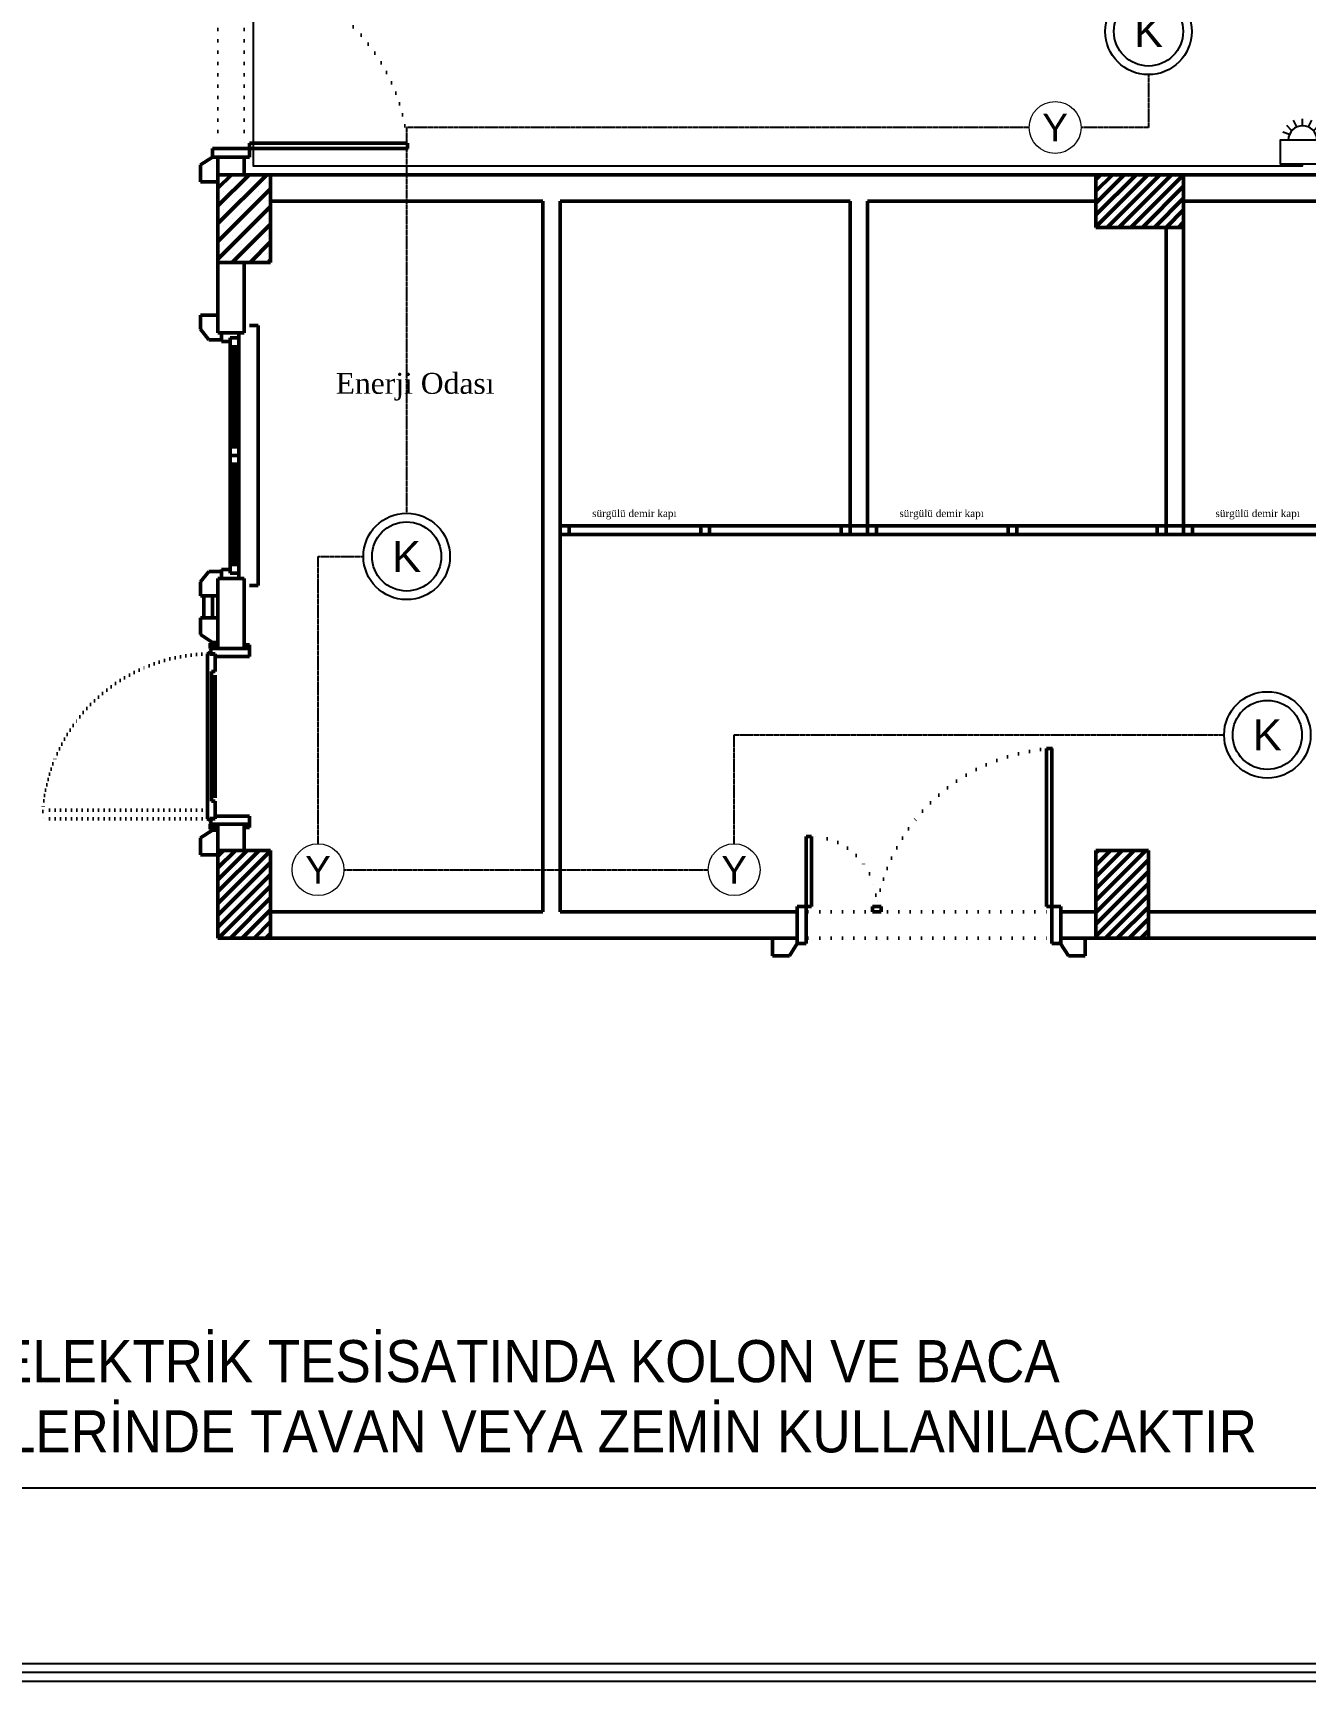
# Model space of a CAD drawing. Header units: millimetres. Extents: x 2046 to 14753, y 2361 to 29276.
# Drawn here: x 3135 to 3859, y 14153 to 15092 of the extents above; entities that cross this region are included whole.
import ezdxf
from ezdxf.enums import TextEntityAlignment as Align

# ---------------------------------------------------------------- set-up
doc = ezdxf.new("R2010")
doc.units = ezdxf.units.MM
for name, pattern in [('ACAD_ISO07W100', [3, 0, -3]), ('CENTER', [1.625, 1.25, -0.125, 0.125, -0.125]), ('DOT', [6.35, 0, -6.35])]:
    doc.linetypes.add(name, pattern=pattern)
for name, color, linetype in [('2A-YANGIN ALARM HATTI', 5, 'Continuous'), ('2A-YANGIN ALGILAMA HATTI', 1, 'CENTER'), ('BLK-YANGIN', 3, 'Continuous'), ('BLK-YANGIN YAZI', 9, 'Continuous'), ('Elektrik Yazı', 7, 'Continuous')]:
    doc.layers.add(name, color=color, linetype=linetype)
for name, color, linetype, lineweight in [('A.O. DUVAR', 7, 'Continuous', 50), ('TOPRAKLAMA', 44, 'Continuous', 18), ('yazi', 251, 'Continuous', 25)]:
    doc.layers.add(name, color=color, linetype=linetype, lineweight=lineweight)
doc.styles.add('2A ELEKTRİK', font='swissl.ttf', dxfattribs={"height": 10})
doc.styles.add('A.O. MALZEME', font='times.ttf', dxfattribs={"height": 10})
doc.styles.add('UNIVCH', font='arial.ttf', dxfattribs={"width": 0.7, "height": 70})

# ---------------------------------------------------------------- blocks, each defined once
blk = doc.blocks.new('KD')
at = {"layer": 'BLK-YANGIN'}
for radius in [25, 20]:
    blk.add_circle((0, 0), radius, dxfattribs=at)
at = {"layer": 'BLK-YANGIN YAZI', "style": '2A ELEKTRİK'}
blk.add_text('K', height=18, dxfattribs=at).set_placement((0, 0), align=Align.MIDDLE_CENTER)
blk = doc.blocks.new('YB')
at = {"layer": 'BLK-YANGIN', "lineweight": 0}
blk.add_circle((-0.09, 0.08), 15, dxfattribs=at)
at = {"layer": 'BLK-YANGIN YAZI', "lineweight": 0, "style": '2A ELEKTRİK'}
blk.add_text('Y', height=16, dxfattribs=at).set_placement((-0.09, 0.08), align=Align.MIDDLE_CENTER)
blk = doc.blocks.new('FLK')
at = {"layer": 'BLK-YANGIN'}
for p, q in [((12.49, 33.86), (31.82, 42.57)), ((20.87, 13.56), (31.82, 42.57)), ((15.71, 13.56), (12.49, 33.86)), ((-6.2, 18.89), (-8.98, 21.78)), ((-3.33, 21.02), (-5.29, 24.96)), ((0, 21.73), (0, 25.68)), ((3.33, 21.02), (5.29, 24.96)), ((6.2, 18.89), (8.98, 21.78)), ((-7.52, 16.77), (-11.28, 18.13)), ((7.52, 16.77), (11.28, 18.13))]:
    blk.add_line(p, q, dxfattribs=at)
for points in [[(12.85, 0), (12.85, 13.56), (-12.85, 13.56), (-12.85, 0)], [(23.15, 0), (12.85, 0), (12.85, 13.56), (23.15, 13.56)]]:
    blk.add_lwpolyline(points, close=True, dxfattribs=at)
blk.add_arc((0, 13.56), 8.17, 0, 180, dxfattribs=at)
blk = doc.blocks.new('ÖZEL NOT')
at = {"layer": 'Elektrik Yazı', "insert": (0, 81.17), "char_height": 24, "width": 884.0961, "attachment_point": 1, "style": 'UNIVCH'}
blk.add_mtext('{\\W0.9;NOT : ELEKTRİK TESİSATINDA KOLON VE BACA GEÇİŞLERİNDE TAVAN VEYA ZEMİN KULLANILACAKTIR}', dxfattribs=at)

msp = doc.modelspace()

# ---------------------------------------------------------------- linework, layer by layer
at = {"layer": '2A-YANGIN ALARM HATTI'}
msp.add_lwpolyline([(3695.342, 15812.701), (3695.342, 15785.858), (3695.342, 15780.858), (3259.96, 15780.858), (3259.96, 15015.858), (3857.745, 15015.858), (3857.745, 15017.033)], dxfattribs=at)
at = {"layer": '2A-YANGIN ALGILAMA HATTI'}
for points in [[(3769.96, 15067.865), (3769.96, 15037.773), (3731.555, 15037.773)], [(3702.005, 15037.773), (3347.46, 15037.773), (3347.46, 14817.983)], [(3296.986, 14629.65), (3296.986, 14793.358), (3322.835, 14793.358)], [(3533.986, 14629.65), (3533.986, 14691.662), (3813.031, 14691.662)], [(3311.761, 14614.875), (3519.211, 14614.875)]]:
    msp.add_lwpolyline(points, dxfattribs=at)
at = {"layer": 'A.O. DUVAR', "linetype": 'DOT'}
for p, q in [((3239.96, 15125.858), (3239.96, 15025.858)), ((3254.96, 15125.858), (3254.96, 15025.858)), ((3614.96, 14590.858), (3574.96, 14590.858)), ((3614.96, 14590.858), (3714.96, 14590.858)), ((3614.96, 14575.858), (3574.96, 14575.858)), ((3614.96, 14575.858), (3714.96, 14575.858))]:
    msp.add_line(p, q, dxfattribs=at)
at = {"layer": 'A.O. DUVAR'}
for p, q in [((3257.96, 15025.858), (3236.96, 15025.858)), ((3236.96, 15025.858), (3236.96, 15020.858)), ((3347.96, 15028.858), (3257.96, 15028.858)), ((3257.96, 15028.858), (3257.96, 15025.858)), ((3257.96, 15025.858), (3347.96, 15025.858)), ((3257.96, 15020.858), (3257.96, 15025.858)), ((3347.96, 15025.858), (3347.96, 15028.858)), ((3236.96, 15020.858), (3257.96, 15020.858)), ((3239.96, 15010.858), (3239.96, 15020.858)), ((3239.96, 15020.858), (3254.96, 15020.858)), ((3254.96, 15020.858), (3254.96, 15010.858)), ((3239.96, 15010.858), (3269.96, 15010.858)), ((3239.96, 14960.858), (3239.96, 15010.858)), ((3254.96, 15010.858), (3239.96, 15010.858)), ((3239.96, 15006.858), (3239.96, 14930.858)), ((3239.96, 15006.858), (3239.96, 14930.858)), ((3269.96, 15010.858), (3269.96, 14960.858)), ((3269.96, 14995.858), (3269.96, 15010.858)), ((3269.96, 15010.858), (3739.96, 15010.858)), ((3739.96, 14980.858), (3739.96, 15010.858)), ((3739.96, 15010.858), (3789.96, 15010.858)), ((3739.96, 15010.858), (3739.96, 14995.858)), ((3789.96, 15010.858), (3789.96, 14980.858)), ((3789.96, 14995.858), (3789.96, 15010.858)), ((3789.96, 15010.858), (4304.96, 15010.858)), ((3424.96, 14995.858), (3269.96, 14995.858)), ((3424.96, 14590.858), (3424.96, 14995.858)), ((3599.96, 14995.858), (3434.96, 14995.858)), ((3434.96, 14995.858), (3434.96, 14590.858)), ((3599.96, 14810.858), (3599.96, 14995.858)), ((3739.96, 14995.858), (3609.96, 14995.858)), ((3609.96, 14995.858), (3609.96, 14810.858)), ((3954.96, 14995.858), (3789.96, 14995.858)), ((3789.96, 14980.858), (3739.96, 14980.858)), ((3789.96, 14980.858), (3779.96, 14980.858)), ((3779.96, 14980.858), (3779.96, 14810.858)), ((3789.96, 14810.858), (3789.96, 14980.858)), ((3269.96, 14960.858), (3239.96, 14960.858)), ((3254.96, 14960.858), (3239.96, 14960.858)), ((3239.96, 14960.858), (3239.96, 14920.858)), ((3254.96, 14920.858), (3254.96, 14960.858)), ((3257.96, 14924.858), (3262.96, 14924.858)), ((3257.96, 14924.858), (3262.96, 14924.858)), ((3262.96, 14924.858), (3262.96, 14776.858)), ((3262.96, 14924.858), (3262.96, 14776.858)), ((3239.96, 14920.858), (3254.96, 14920.858)), ((3241.96, 14915.858), (3241.96, 14920.858)), ((3241.96, 14920.858), (3251.96, 14920.858)), ((3241.96, 14915.858), (3241.96, 14920.858)), ((3241.96, 14920.858), (3251.96, 14920.858)), ((3246.96, 14915.858), (3241.96, 14915.858)), ((3246.96, 14915.858), (3241.96, 14915.858)), ((3251.96, 14917.858), (3246.96, 14917.858)), ((3246.96, 14917.858), (3246.96, 14915.858)), ((3246.96, 14912.858), (3246.96, 14917.858)), ((3246.96, 14917.858), (3251.96, 14917.858)), ((3251.96, 14917.858), (3246.96, 14917.858)), ((3246.96, 14917.858), (3246.96, 14915.858)), ((3246.96, 14912.858), (3246.96, 14917.858)), ((3246.96, 14917.858), (3251.96, 14917.858)), ((3246.96, 14855.858), (3246.96, 14912.858)), ((3251.96, 14912.858), (3246.96, 14912.858)), ((3246.96, 14855.858), (3246.96, 14912.858)), ((3251.96, 14912.858), (3246.96, 14912.858)), ((3248.46, 14912.858), (3248.46, 14855.858)), ((3248.46, 14912.858), (3248.46, 14855.858)), ((3249.46, 14912.858), (3249.46, 14855.858)), ((3249.46, 14912.858), (3249.46, 14855.858)), ((3250.46, 14912.858), (3250.46, 14855.858)), ((3250.46, 14912.858), (3250.46, 14855.858)), ((3251.96, 14920.858), (3251.96, 14917.858)), ((3251.96, 14920.858), (3251.96, 14917.858)), ((3251.96, 14917.858), (3251.96, 14912.858)), ((3251.96, 14917.858), (3251.96, 14912.858)), ((3251.96, 14912.858), (3251.96, 14855.858)), ((3251.96, 14912.858), (3251.96, 14855.858)), ((3246.96, 14850.858), (3246.96, 14855.858)), ((3246.96, 14855.858), (3251.96, 14855.858)), ((3246.96, 14850.858), (3246.96, 14855.858)), ((3246.96, 14855.858), (3251.96, 14855.858)), ((3251.96, 14855.858), (3251.96, 14850.858)), ((3251.96, 14855.858), (3251.96, 14850.858)), ((3251.96, 14850.858), (3246.96, 14850.858)), ((3251.96, 14850.858), (3246.96, 14850.858)), ((3246.96, 14850.858), (3246.96, 14845.858)), ((3251.96, 14850.858), (3246.96, 14850.858)), ((3251.96, 14850.858), (3246.96, 14850.858)), ((3246.96, 14850.858), (3246.96, 14845.858)), ((3251.96, 14845.858), (3251.96, 14850.858)), ((3251.96, 14845.858), (3251.96, 14850.858)), ((3246.96, 14845.858), (3251.96, 14845.858)), ((3246.96, 14845.858), (3246.96, 14788.858)), ((3246.96, 14845.858), (3251.96, 14845.858)), ((3246.96, 14845.858), (3246.96, 14788.858)), ((3248.46, 14788.858), (3248.46, 14845.858)), ((3248.46, 14788.858), (3248.46, 14845.858)), ((3249.46, 14788.858), (3249.46, 14845.858)), ((3249.46, 14788.858), (3249.46, 14845.858)), ((3250.46, 14788.858), (3250.46, 14845.858)), ((3250.46, 14788.858), (3250.46, 14845.858)), ((3251.96, 14788.858), (3251.96, 14845.858)), ((3251.96, 14788.858), (3251.96, 14845.858)), ((4304.96, 14810.858), (3434.96, 14810.858)), ((3434.96, 14810.858), (3439.96, 14810.858)), ((3434.96, 14805.858), (3434.96, 14810.858)), ((3439.96, 14810.858), (3439.96, 14805.858)), ((3514.96, 14810.858), (3519.96, 14810.858)), ((3514.96, 14805.858), (3514.96, 14810.858)), ((3519.96, 14810.858), (3519.96, 14805.858)), ((3594.96, 14810.858), (3599.96, 14810.858)), ((3594.96, 14805.858), (3594.96, 14810.858)), ((3599.96, 14810.858), (3599.96, 14805.858)), ((3609.96, 14810.858), (3599.96, 14810.858)), ((3609.96, 14810.858), (3614.96, 14810.858)), ((3609.96, 14805.858), (3609.96, 14810.858)), ((3614.96, 14810.858), (3614.96, 14805.858)), ((3689.96, 14810.858), (3694.96, 14810.858)), ((3689.96, 14805.858), (3689.96, 14810.858)), ((3694.96, 14810.858), (3694.96, 14805.858)), ((3774.96, 14810.858), (3779.96, 14810.858)), ((3774.96, 14805.858), (3774.96, 14810.858)), ((3779.96, 14810.858), (3779.96, 14805.858)), ((3779.96, 14810.858), (3789.96, 14810.858)), ((3789.96, 14810.858), (3794.96, 14810.858)), ((3789.96, 14805.858), (3789.96, 14810.858)), ((3794.96, 14810.858), (3794.96, 14805.858)), ((4304.96, 14805.858), (3434.96, 14805.858)), ((3439.96, 14805.858), (3434.96, 14805.858)), ((3519.96, 14805.858), (3514.96, 14805.858)), ((3599.96, 14805.858), (3594.96, 14805.858)), ((3614.96, 14805.858), (3609.96, 14805.858)), ((3694.96, 14805.858), (3689.96, 14805.858)), ((3779.96, 14805.858), (3774.96, 14805.858)), ((3794.96, 14805.858), (3789.96, 14805.858)), ((3239.96, 14780.858), (3239.96, 14740.858)), ((3254.96, 14780.858), (3239.96, 14780.858)), ((3241.96, 14785.858), (3241.96, 14780.858)), ((3246.96, 14785.858), (3241.96, 14785.858)), ((3241.96, 14785.858), (3241.96, 14780.858)), ((3246.96, 14785.858), (3241.96, 14785.858)), ((3241.96, 14780.858), (3251.96, 14780.858)), ((3241.96, 14780.858), (3251.96, 14780.858)), ((3251.96, 14788.858), (3246.96, 14788.858)), ((3246.96, 14788.858), (3246.96, 14783.858)), ((3251.96, 14788.858), (3246.96, 14788.858)), ((3246.96, 14788.858), (3246.96, 14783.858)), ((3246.96, 14783.858), (3246.96, 14785.858)), ((3246.96, 14783.858), (3246.96, 14785.858)), ((3251.96, 14783.858), (3246.96, 14783.858)), ((3246.96, 14783.858), (3251.96, 14783.858)), ((3251.96, 14783.858), (3246.96, 14783.858)), ((3246.96, 14783.858), (3251.96, 14783.858)), ((3251.96, 14783.858), (3251.96, 14788.858)), ((3251.96, 14783.858), (3251.96, 14788.858)), ((3251.96, 14780.858), (3251.96, 14783.858)), ((3251.96, 14780.858), (3251.96, 14783.858)), ((3254.96, 14740.858), (3254.96, 14780.858)), ((3231.96, 14770.858), (3231.96, 14758.386)), ((3236.96, 14770.858), (3236.96, 14758.386)), ((3239.96, 14770.858), (3239.96, 14758.386)), ((3239.96, 14770.858), (3239.96, 14758.386)), ((3262.96, 14776.858), (3257.96, 14776.858)), ((3262.96, 14776.858), (3257.96, 14776.858)), ((3235.96, 14744.388), (3235.46, 14743.888)), ((3235.46, 14743.888), (3235.46, 14740.888)), ((3236.91, 14744.388), (3235.96, 14744.388)), ((3236.91, 14740.388), (3236.91, 14744.388)), ((3236.96, 14740.91), (3236.96, 14742.91)), ((3236.96, 14742.91), (3239.96, 14742.91)), ((3239.96, 14742.91), (3239.96, 14740.91)), ((3257.96, 14742.91), (3254.96, 14742.91)), ((3254.96, 14742.91), (3254.96, 14740.91)), ((3257.96, 14740.91), (3257.96, 14742.91)), ((3234.899, 14738.411), (3234.033, 14737.911)), ((3234.033, 14737.911), (3234.033, 14643.858)), ((3235.399, 14738.411), (3234.899, 14738.411)), ((3235.399, 14738.411), (3235.4, 14737.726)), ((3235.4, 14737.726), (3238.399, 14737.726)), ((3235.46, 14740.888), (3235.96, 14740.388)), ((3235.46, 14739.388), (3235.96, 14739.888)), ((3235.46, 14737.91), (3235.46, 14739.388)), ((3238.46, 14737.91), (3235.46, 14737.91)), ((3235.96, 14740.388), (3236.91, 14740.388)), ((3235.96, 14739.888), (3236.96, 14739.888)), ((3236.96, 14740.91), (3239.96, 14740.91)), ((3236.96, 14739.888), (3236.96, 14740.91)), ((3238.399, 14727.726), (3238.399, 14737.726)), ((3238.46, 14736.41), (3238.46, 14737.91)), ((3257.96, 14736.41), (3238.46, 14736.41)), ((3239.96, 14740.91), (3254.96, 14740.91)), ((3239.96, 14740.858), (3254.96, 14740.858)), ((3254.96, 14740.91), (3257.96, 14740.91)), ((3257.96, 14740.91), (3257.96, 14736.41)), ((3236.399, 14653.91), (3236.399, 14727.726)), ((3238.399, 14727.726), (3236.399, 14727.726)), ((3238.399, 14655.91), (3238.399, 14725.726)), ((3714.96, 14683.858), (3711.96, 14683.858)), ((3711.96, 14683.858), (3711.96, 14593.858)), ((3714.96, 14593.858), (3714.96, 14683.858)), ((3238.395, 14653.91), (3236.399, 14653.91)), ((3238.399, 14646.911), (3238.399, 14653.91)), ((3234.033, 14643.858), (3234.899, 14643.358)), ((3234.899, 14643.358), (3235.399, 14643.358)), ((3235.399, 14643.358), (3235.399, 14643.983)), ((3238.399, 14643.983), (3235.399, 14643.983)), ((3235.46, 14643.91), (3235.46, 14642.358)), ((3238.46, 14643.91), (3235.46, 14643.91)), ((3235.46, 14642.358), (3235.96, 14641.858)), ((3235.46, 14640.933), (3235.96, 14641.433)), ((3235.46, 14637.933), (3235.46, 14640.933)), ((3235.96, 14641.858), (3236.96, 14641.858)), ((3235.96, 14641.433), (3236.91, 14641.433)), ((3236.91, 14641.433), (3236.91, 14637.433)), ((3236.96, 14641.858), (3236.96, 14640.91)), ((3236.96, 14640.91), (3236.96, 14638.91)), ((3236.96, 14640.91), (3239.96, 14640.91)), ((3238.399, 14643.983), (3238.399, 14646.911)), ((3257.96, 14645.41), (3238.46, 14645.41)), ((3238.46, 14645.41), (3238.46, 14643.91)), ((3239.96, 14640.91), (3254.96, 14640.91)), ((3239.96, 14638.91), (3239.96, 14640.91)), ((3254.96, 14640.858), (3239.96, 14640.858)), ((3239.96, 14640.858), (3239.96, 14625.858)), ((3254.96, 14638.91), (3254.96, 14640.91)), ((3254.96, 14640.91), (3257.96, 14640.91)), ((3254.96, 14625.858), (3254.96, 14640.858)), ((3257.96, 14640.91), (3257.96, 14645.41)), ((3257.96, 14640.91), (3257.96, 14638.91)), ((3235.96, 14637.433), (3235.46, 14637.933)), ((3236.91, 14637.433), (3235.96, 14637.433)), ((3236.96, 14638.91), (3239.96, 14638.91)), ((3257.96, 14638.91), (3254.96, 14638.91)), ((3574.96, 14633.858), (3577.96, 14633.858)), ((3574.96, 14593.858), (3574.96, 14633.858)), ((3577.96, 14633.858), (3577.96, 14593.858)), ((3239.96, 14625.858), (3269.96, 14625.858)), ((3239.96, 14575.858), (3239.96, 14625.858)), ((3239.96, 14625.858), (3254.96, 14625.858)), ((3269.96, 14625.858), (3269.96, 14575.858)), ((3739.96, 14625.858), (3769.96, 14625.858)), ((3739.96, 14575.858), (3739.96, 14625.858)), ((3769.96, 14625.858), (3769.96, 14575.858)), ((3569.96, 14572.858), (3569.96, 14593.858)), ((3569.96, 14593.858), (3574.96, 14593.858)), ((3577.96, 14593.858), (3574.96, 14593.858)), ((3574.96, 14593.858), (3574.96, 14572.858)), ((3617.698, 14593.858), (3612.698, 14593.858)), ((3612.698, 14593.858), (3612.698, 14590.858)), ((3617.698, 14590.858), (3617.698, 14593.858)), ((3711.96, 14593.858), (3714.96, 14593.858)), ((3719.96, 14593.858), (3714.96, 14593.858)), ((3714.96, 14593.858), (3714.96, 14572.858)), ((3719.96, 14572.858), (3719.96, 14593.858)), ((3269.96, 14575.858), (3269.96, 14590.858)), ((3269.96, 14590.858), (3424.96, 14590.858)), ((3434.96, 14590.858), (3569.96, 14590.858)), ((3569.96, 14590.858), (3569.96, 14575.858)), ((3612.698, 14590.858), (3617.698, 14590.858)), ((3719.96, 14590.858), (3739.96, 14590.858)), ((3719.96, 14575.858), (3719.96, 14590.858)), ((3739.96, 14590.858), (3739.96, 14575.858)), ((3769.96, 14575.858), (3769.96, 14590.858)), ((3769.96, 14590.858), (3969.96, 14590.858)), ((3269.96, 14575.858), (3239.96, 14575.858)), ((3569.96, 14575.858), (3269.96, 14575.858)), ((3739.96, 14575.858), (3719.96, 14575.858)), ((3769.96, 14575.858), (3739.96, 14575.858)), ((3969.96, 14575.858), (3769.96, 14575.858)), ((3574.96, 14572.858), (3569.96, 14572.858)), ((3714.96, 14572.858), (3719.96, 14572.858))]:
    msp.add_line(p, q, dxfattribs=at)
at = {"layer": 'A.O. DUVAR', "ltscale": 100}
for p, q in [((3236.96, 15020.941), (3229.96, 15016.419)), ((3236.96, 15020.941), (3229.96, 15016.419)), ((3229.96, 15016.419), (3229.96, 15006.858)), ((3229.96, 15016.419), (3229.96, 15006.858)), ((3239.96, 15020.858), (3236.96, 15020.941)), ((3239.96, 15020.858), (3236.96, 15020.941)), ((3239.96, 15016.858), (3239.96, 15020.858)), ((3239.96, 15016.858), (3239.96, 15020.858)), ((3239.96, 15006.858), (3239.96, 15016.858)), ((3239.96, 15016.858), (3239.96, 15016.858)), ((3239.96, 15006.858), (3239.96, 15016.858)), ((3239.96, 15016.858), (3239.96, 15016.858)), ((3229.96, 15006.858), (3239.96, 15006.858)), ((3229.96, 15006.858), (3239.96, 15006.858)), ((3229.96, 14922.873), (3229.96, 14930.858)), ((3229.96, 14930.858), (3239.96, 14930.858)), ((3229.96, 14922.873), (3229.96, 14930.858)), ((3229.96, 14930.858), (3239.96, 14930.858)), ((3239.96, 14930.858), (3239.96, 14920.858)), ((3239.96, 14930.858), (3239.96, 14920.858)), ((3234.759, 14916.858), (3229.96, 14922.873)), ((3234.759, 14916.858), (3229.96, 14922.873)), ((3241.96, 14916.858), (3234.759, 14916.858)), ((3241.96, 14916.858), (3234.759, 14916.858)), ((3239.96, 14920.858), (3241.96, 14920.858)), ((3239.96, 14920.858), (3241.96, 14920.858)), ((3241.96, 14920.858), (3241.96, 14916.858)), ((3241.96, 14920.858), (3241.96, 14916.858)), ((3234.759, 14784.858), (3229.96, 14778.843)), ((3234.759, 14784.858), (3229.96, 14778.843)), ((3241.96, 14784.858), (3234.759, 14784.858)), ((3241.96, 14784.858), (3234.759, 14784.858)), ((3239.96, 14770.858), (3239.96, 14780.858)), ((3239.96, 14780.858), (3241.96, 14780.858)), ((3239.96, 14770.858), (3239.96, 14780.858)), ((3239.96, 14780.858), (3241.96, 14780.858)), ((3241.96, 14780.858), (3241.96, 14784.858)), ((3241.96, 14780.858), (3241.96, 14784.858)), ((3229.96, 14778.843), (3229.96, 14770.858)), ((3229.96, 14778.843), (3229.96, 14770.858)), ((3229.96, 14770.858), (3239.96, 14770.858)), ((3229.96, 14770.858), (3239.96, 14770.858)), ((3229.96, 14748.825), (3229.96, 14758.386)), ((3229.96, 14758.386), (3239.96, 14758.386)), ((3229.96, 14748.825), (3229.96, 14758.386)), ((3229.96, 14758.386), (3239.96, 14758.386)), ((3239.96, 14758.386), (3239.96, 14748.386)), ((3239.96, 14758.386), (3239.96, 14748.386)), ((3236.96, 14744.303), (3229.96, 14748.825)), ((3236.96, 14744.303), (3229.96, 14748.825)), ((3239.96, 14744.386), (3236.96, 14744.303)), ((3239.96, 14744.386), (3236.96, 14744.303)), ((3239.96, 14748.386), (3239.96, 14748.386)), ((3239.96, 14748.386), (3239.96, 14744.386)), ((3239.96, 14748.386), (3239.96, 14748.386)), ((3239.96, 14748.386), (3239.96, 14744.386)), ((3236.96, 14637.465), (3229.96, 14632.943)), ((3236.96, 14637.465), (3229.96, 14632.943)), ((3229.96, 14632.943), (3229.96, 14623.383)), ((3229.96, 14632.943), (3229.96, 14623.383)), ((3239.96, 14637.383), (3236.96, 14637.465)), ((3239.96, 14637.383), (3236.96, 14637.465)), ((3239.96, 14633.383), (3239.96, 14637.383)), ((3239.96, 14633.383), (3239.96, 14637.383)), ((3239.96, 14623.383), (3239.96, 14633.383)), ((3239.96, 14633.383), (3239.96, 14633.383)), ((3239.96, 14623.383), (3239.96, 14633.383)), ((3239.96, 14633.383), (3239.96, 14633.383)), ((3229.96, 14623.383), (3239.96, 14623.383)), ((3229.96, 14623.383), (3239.96, 14623.383)), ((3555.878, 14565.858), (3555.878, 14575.858)), ((3555.878, 14575.858), (3565.878, 14575.858)), ((3555.878, 14565.858), (3555.878, 14575.858)), ((3555.878, 14575.858), (3565.878, 14575.858)), ((3565.878, 14575.858), (3565.878, 14575.858)), ((3565.878, 14575.858), (3569.878, 14575.858)), ((3565.878, 14575.858), (3565.878, 14575.858)), ((3565.878, 14575.858), (3569.878, 14575.858)), ((3569.878, 14575.858), (3569.96, 14572.858)), ((3569.878, 14575.858), (3569.96, 14572.858)), ((3719.96, 14575.858), (3719.878, 14572.858)), ((3719.96, 14575.858), (3719.878, 14572.858)), ((3723.96, 14575.858), (3719.96, 14575.858)), ((3723.96, 14575.858), (3719.96, 14575.858)), ((3733.96, 14575.858), (3723.96, 14575.858)), ((3723.96, 14575.858), (3723.96, 14575.858)), ((3733.96, 14575.858), (3723.96, 14575.858)), ((3723.96, 14575.858), (3723.96, 14575.858)), ((3733.96, 14565.858), (3733.96, 14575.858)), ((3733.96, 14565.858), (3733.96, 14575.858)), ((3565.439, 14565.858), (3555.878, 14565.858)), ((3565.439, 14565.858), (3555.878, 14565.858)), ((3569.96, 14572.858), (3565.439, 14565.858)), ((3569.96, 14572.858), (3565.439, 14565.858)), ((3719.878, 14572.858), (3724.4, 14565.858)), ((3719.878, 14572.858), (3724.4, 14565.858)), ((3724.4, 14565.858), (3733.96, 14565.858)), ((3724.4, 14565.858), (3733.96, 14565.858))]:
    msp.add_line(p, q, dxfattribs=at)
at = {"layer": 'A.O. DUVAR', "linetype": 'Continuous', "ltscale": 10}
for p, q in [((3239.96, 15003.172), (3247.646, 15010.858)), ((3239.96, 14993.07), (3257.749, 15010.858)), ((3239.96, 14982.967), (3267.852, 15010.858)), ((3248.176, 15006.336), (3248.176, 15006.336)), ((3258.278, 15006.336), (3258.278, 15006.336)), ((3268.381, 15006.336), (3268.381, 15006.336)), ((3739.96, 15008.136), (3742.683, 15010.858)), ((3739.96, 15001.4), (3749.418, 15010.858)), ((3739.96, 14994.665), (3756.153, 15010.858)), ((3739.96, 14987.93), (3762.889, 15010.858)), ((3739.96, 14981.195), (3769.624, 15010.858)), ((3741.528, 15006.336), (3741.528, 15006.336)), ((3744.896, 15009.704), (3744.896, 15009.704)), ((3746.359, 14980.858), (3776.359, 15010.858)), ((3748.264, 15006.336), (3748.264, 15006.336)), ((3751.631, 15009.704), (3751.631, 15009.704)), ((3753.094, 14980.858), (3783.094, 15010.858)), ((3754.999, 15006.336), (3754.999, 15006.336)), ((3758.366, 15009.704), (3758.366, 15009.704)), ((3759.829, 14980.858), (3789.829, 15010.858)), ((3761.734, 15006.336), (3761.734, 15006.336)), ((3765.102, 15009.704), (3765.102, 15009.704)), ((3768.469, 15006.336), (3768.469, 15006.336)), ((3771.837, 15009.704), (3771.837, 15009.704)), ((3775.204, 15006.336), (3775.204, 15006.336)), ((3778.572, 15009.704), (3778.572, 15009.704)), ((3781.94, 15006.336), (3781.94, 15006.336)), ((3785.307, 15009.704), (3785.307, 15009.704)), ((3788.675, 15006.336), (3788.675, 15006.336)), ((3239.96, 14972.864), (3269.96, 15002.864)), ((3243.124, 15001.285), (3243.124, 15001.285)), ((3248.176, 14996.233), (3248.176, 14996.233)), ((3253.227, 15001.285), (3253.227, 15001.285)), ((3258.278, 14996.233), (3258.278, 14996.233)), ((3263.33, 15001.285), (3263.33, 15001.285)), ((3268.381, 14996.233), (3268.381, 14996.233)), ((3741.528, 14999.601), (3741.528, 14999.601)), ((3744.896, 15002.968), (3744.896, 15002.968)), ((3744.896, 14996.233), (3744.896, 14996.233)), ((3748.264, 14999.601), (3748.264, 14999.601)), ((3751.631, 15002.968), (3751.631, 15002.968)), ((3751.631, 14996.233), (3751.631, 14996.233)), ((3754.999, 14999.601), (3754.999, 14999.601)), ((3758.366, 15002.968), (3758.366, 15002.968)), ((3758.366, 14996.233), (3758.366, 14996.233)), ((3761.734, 14999.601), (3761.734, 14999.601)), ((3765.102, 15002.968), (3765.102, 15002.968)), ((3765.102, 14996.233), (3765.102, 14996.233)), ((3766.565, 14980.858), (3789.96, 15004.254)), ((3768.469, 14999.601), (3768.469, 14999.601)), ((3771.837, 15002.968), (3771.837, 15002.968)), ((3771.837, 14996.233), (3771.837, 14996.233)), ((3773.3, 14980.858), (3789.96, 14997.519)), ((3775.204, 14999.601), (3775.204, 14999.601)), ((3778.572, 15002.968), (3778.572, 15002.968)), ((3778.572, 14996.233), (3778.572, 14996.233)), ((3781.94, 14999.601), (3781.94, 14999.601)), ((3785.307, 15002.968), (3785.307, 15002.968)), ((3785.307, 14996.233), (3785.307, 14996.233)), ((3788.675, 14999.601), (3788.675, 14999.601)), ((3239.96, 14962.761), (3269.96, 14992.761)), ((3243.124, 14991.182), (3243.124, 14991.182)), ((3253.227, 14991.182), (3253.227, 14991.182)), ((3263.33, 14991.182), (3263.33, 14991.182)), ((3741.528, 14992.866), (3741.528, 14992.866)), ((3744.896, 14989.498), (3744.896, 14989.498)), ((3748.264, 14992.866), (3748.264, 14992.866)), ((3751.631, 14989.498), (3751.631, 14989.498)), ((3754.999, 14992.866), (3754.999, 14992.866)), ((3758.366, 14989.498), (3758.366, 14989.498)), ((3761.734, 14992.866), (3761.734, 14992.866)), ((3765.102, 14989.498), (3765.102, 14989.498)), ((3768.469, 14992.866), (3768.469, 14992.866)), ((3771.837, 14989.498), (3771.837, 14989.498)), ((3775.204, 14992.866), (3775.204, 14992.866)), ((3778.572, 14989.498), (3778.572, 14989.498)), ((3780.035, 14980.858), (3789.96, 14990.784)), ((3781.94, 14992.866), (3781.94, 14992.866)), ((3785.307, 14989.498), (3785.307, 14989.498)), ((3788.675, 14992.866), (3788.675, 14992.866)), ((3243.124, 14981.079), (3243.124, 14981.079)), ((3248.16, 14960.858), (3269.96, 14982.658)), ((3248.176, 14986.13), (3248.176, 14986.13)), ((3253.227, 14981.079), (3253.227, 14981.079)), ((3258.278, 14986.13), (3258.278, 14986.13)), ((3263.33, 14981.079), (3263.33, 14981.079)), ((3268.381, 14986.13), (3268.381, 14986.13)), ((3741.528, 14986.13), (3741.528, 14986.13)), ((3744.896, 14982.763), (3744.896, 14982.763)), ((3748.264, 14986.13), (3748.264, 14986.13)), ((3751.631, 14982.763), (3751.631, 14982.763)), ((3754.999, 14986.13), (3754.999, 14986.13)), ((3758.366, 14982.763), (3758.366, 14982.763)), ((3761.734, 14986.13), (3761.734, 14986.13)), ((3765.102, 14982.763), (3765.102, 14982.763)), ((3768.469, 14986.13), (3768.469, 14986.13)), ((3771.837, 14982.763), (3771.837, 14982.763)), ((3775.204, 14986.13), (3775.204, 14986.13)), ((3778.572, 14982.763), (3778.572, 14982.763)), ((3781.94, 14986.13), (3781.94, 14986.13)), ((3785.307, 14982.763), (3785.307, 14982.763)), ((3786.77, 14980.858), (3789.96, 14984.049)), ((3788.675, 14986.13), (3788.675, 14986.13)), ((3243.124, 14970.976), (3243.124, 14970.976)), ((3248.176, 14976.028), (3248.176, 14976.028)), ((3253.227, 14970.976), (3253.227, 14970.976)), ((3258.263, 14960.858), (3269.96, 14972.556)), ((3258.278, 14976.028), (3258.278, 14976.028)), ((3263.33, 14970.976), (3263.33, 14970.976)), ((3268.381, 14976.028), (3268.381, 14976.028)), ((3243.124, 14960.874), (3243.124, 14960.874)), ((3248.176, 14965.925), (3248.176, 14965.925)), ((3253.227, 14960.874), (3253.227, 14960.874)), ((3258.278, 14965.925), (3258.278, 14965.925)), ((3263.33, 14960.874), (3263.33, 14960.874)), ((3268.366, 14960.858), (3269.96, 14962.453)), ((3268.381, 14965.925), (3268.381, 14965.925)), ((3239.96, 14622.634), (3243.185, 14625.858)), ((3239.96, 14615.899), (3249.92, 14625.858)), ((3239.96, 14609.164), (3256.655, 14625.858)), ((3239.96, 14602.428), (3263.39, 14625.858)), ((3239.96, 14595.693), (3269.96, 14625.693)), ((3243.124, 14622.43), (3243.124, 14622.43)), ((3246.492, 14625.798), (3246.492, 14625.798)), ((3249.859, 14622.43), (3249.859, 14622.43)), ((3253.227, 14625.798), (3253.227, 14625.798)), ((3256.595, 14622.43), (3256.595, 14622.43)), ((3259.962, 14625.798), (3259.962, 14625.798)), ((3263.33, 14622.43), (3263.33, 14622.43)), ((3266.697, 14625.798), (3266.697, 14625.798)), ((3739.96, 14624.23), (3741.589, 14625.858)), ((3739.96, 14617.495), (3748.324, 14625.858)), ((3739.96, 14610.759), (3755.059, 14625.858)), ((3739.96, 14604.024), (3761.795, 14625.858)), ((3739.96, 14597.289), (3768.53, 14625.858)), ((3741.528, 14622.43), (3741.528, 14622.43)), ((3744.896, 14625.798), (3744.896, 14625.798)), ((3748.264, 14622.43), (3748.264, 14622.43)), ((3751.631, 14625.798), (3751.631, 14625.798)), ((3754.999, 14622.43), (3754.999, 14622.43)), ((3758.366, 14625.798), (3758.366, 14625.798)), ((3761.734, 14622.43), (3761.734, 14622.43)), ((3765.102, 14625.798), (3765.102, 14625.798)), ((3768.469, 14622.43), (3768.469, 14622.43)), ((3239.96, 14588.958), (3269.96, 14618.958)), ((3239.96, 14582.223), (3269.96, 14612.223)), ((3243.124, 14615.695), (3243.124, 14615.695)), ((3246.492, 14619.063), (3246.492, 14619.063)), ((3246.492, 14612.327), (3246.492, 14612.327)), ((3249.859, 14615.695), (3249.859, 14615.695)), ((3253.227, 14619.063), (3253.227, 14619.063)), ((3253.227, 14612.327), (3253.227, 14612.327)), ((3256.595, 14615.695), (3256.595, 14615.695)), ((3259.962, 14619.063), (3259.962, 14619.063)), ((3259.962, 14612.327), (3259.962, 14612.327)), ((3263.33, 14615.695), (3263.33, 14615.695)), ((3266.697, 14619.063), (3266.697, 14619.063)), ((3266.697, 14612.327), (3266.697, 14612.327)), ((3739.96, 14590.554), (3769.96, 14620.554)), ((3739.96, 14583.819), (3769.96, 14613.819)), ((3741.528, 14615.695), (3741.528, 14615.695)), ((3744.896, 14619.063), (3744.896, 14619.063)), ((3744.896, 14612.327), (3744.896, 14612.327)), ((3748.264, 14615.695), (3748.264, 14615.695)), ((3751.631, 14619.063), (3751.631, 14619.063)), ((3751.631, 14612.327), (3751.631, 14612.327)), ((3754.999, 14615.695), (3754.999, 14615.695)), ((3758.366, 14619.063), (3758.366, 14619.063)), ((3758.366, 14612.327), (3758.366, 14612.327)), ((3761.734, 14615.695), (3761.734, 14615.695)), ((3765.102, 14619.063), (3765.102, 14619.063)), ((3765.102, 14612.327), (3765.102, 14612.327)), ((3768.469, 14615.695), (3768.469, 14615.695)), ((3240.331, 14575.858), (3269.96, 14605.488)), ((3243.124, 14608.96), (3243.124, 14608.96)), ((3243.124, 14602.225), (3243.124, 14602.225)), ((3246.492, 14605.592), (3246.492, 14605.592)), ((3249.859, 14608.96), (3249.859, 14608.96)), ((3249.859, 14602.225), (3249.859, 14602.225)), ((3253.227, 14605.592), (3253.227, 14605.592)), ((3256.595, 14608.96), (3256.595, 14608.96)), ((3256.595, 14602.225), (3256.595, 14602.225)), ((3259.962, 14605.592), (3259.962, 14605.592)), ((3263.33, 14608.96), (3263.33, 14608.96)), ((3263.33, 14602.225), (3263.33, 14602.225)), ((3266.697, 14605.592), (3266.697, 14605.592)), ((3739.96, 14577.083), (3769.96, 14607.083)), ((3741.528, 14608.96), (3741.528, 14608.96)), ((3741.528, 14602.225), (3741.528, 14602.225)), ((3744.896, 14605.592), (3744.896, 14605.592)), ((3748.264, 14608.96), (3748.264, 14608.96)), ((3748.264, 14602.225), (3748.264, 14602.225)), ((3751.631, 14605.592), (3751.631, 14605.592)), ((3754.999, 14608.96), (3754.999, 14608.96)), ((3754.999, 14602.225), (3754.999, 14602.225)), ((3758.366, 14605.592), (3758.366, 14605.592)), ((3761.734, 14608.96), (3761.734, 14608.96)), ((3761.734, 14602.225), (3761.734, 14602.225)), ((3765.102, 14605.592), (3765.102, 14605.592)), ((3768.469, 14608.96), (3768.469, 14608.96)), ((3768.469, 14602.225), (3768.469, 14602.225)), ((3243.124, 14595.489), (3243.124, 14595.489)), ((3246.492, 14598.857), (3246.492, 14598.857)), ((3247.066, 14575.858), (3269.96, 14598.752)), ((3249.859, 14595.489), (3249.859, 14595.489)), ((3253.227, 14598.857), (3253.227, 14598.857)), ((3256.595, 14595.489), (3256.595, 14595.489)), ((3259.962, 14598.857), (3259.962, 14598.857)), ((3263.33, 14595.489), (3263.33, 14595.489)), ((3266.697, 14598.857), (3266.697, 14598.857)), ((3741.528, 14595.489), (3741.528, 14595.489)), ((3744.896, 14598.857), (3744.896, 14598.857)), ((3745.471, 14575.858), (3769.96, 14600.348)), ((3748.264, 14595.489), (3748.264, 14595.489)), ((3751.631, 14598.857), (3751.631, 14598.857)), ((3752.206, 14575.858), (3769.96, 14593.613)), ((3754.999, 14595.489), (3754.999, 14595.489)), ((3758.366, 14598.857), (3758.366, 14598.857)), ((3761.734, 14595.489), (3761.734, 14595.489)), ((3765.102, 14598.857), (3765.102, 14598.857)), ((3768.469, 14595.489), (3768.469, 14595.489)), ((3243.124, 14588.754), (3243.124, 14588.754)), ((3246.492, 14592.122), (3246.492, 14592.122)), ((3246.492, 14585.387), (3246.492, 14585.387)), ((3249.859, 14588.754), (3249.859, 14588.754)), ((3253.227, 14592.122), (3253.227, 14592.122)), ((3253.227, 14585.387), (3253.227, 14585.387)), ((3253.802, 14575.858), (3269.96, 14592.017)), ((3256.595, 14588.754), (3256.595, 14588.754)), ((3259.962, 14592.122), (3259.962, 14592.122)), ((3259.962, 14585.387), (3259.962, 14585.387)), ((3260.537, 14575.858), (3269.96, 14585.282)), ((3263.33, 14588.754), (3263.33, 14588.754)), ((3266.697, 14592.122), (3266.697, 14592.122)), ((3266.697, 14585.387), (3266.697, 14585.387)), ((3741.528, 14588.754), (3741.528, 14588.754)), ((3744.896, 14592.122), (3744.896, 14592.122)), ((3744.896, 14585.387), (3744.896, 14585.387)), ((3748.264, 14588.754), (3748.264, 14588.754)), ((3751.631, 14592.122), (3751.631, 14592.122)), ((3751.631, 14585.387), (3751.631, 14585.387)), ((3754.999, 14588.754), (3754.999, 14588.754)), ((3758.366, 14592.122), (3758.366, 14592.122)), ((3758.366, 14585.387), (3758.366, 14585.387)), ((3758.941, 14575.858), (3769.96, 14586.878)), ((3761.734, 14588.754), (3761.734, 14588.754)), ((3765.102, 14592.122), (3765.102, 14592.122)), ((3765.102, 14585.387), (3765.102, 14585.387)), ((3768.469, 14588.754), (3768.469, 14588.754)), ((3243.124, 14582.019), (3243.124, 14582.019)), ((3246.492, 14578.651), (3246.492, 14578.651)), ((3249.859, 14582.019), (3249.859, 14582.019)), ((3253.227, 14578.651), (3253.227, 14578.651)), ((3256.595, 14582.019), (3256.595, 14582.019)), ((3259.962, 14578.651), (3259.962, 14578.651)), ((3263.33, 14582.019), (3263.33, 14582.019)), ((3266.697, 14578.651), (3266.697, 14578.651)), ((3267.272, 14575.858), (3269.96, 14578.547)), ((3741.528, 14582.019), (3741.528, 14582.019)), ((3744.896, 14578.651), (3744.896, 14578.651)), ((3748.264, 14582.019), (3748.264, 14582.019)), ((3751.631, 14578.651), (3751.631, 14578.651)), ((3754.999, 14582.019), (3754.999, 14582.019)), ((3758.366, 14578.651), (3758.366, 14578.651)), ((3761.734, 14582.019), (3761.734, 14582.019)), ((3765.102, 14578.651), (3765.102, 14578.651)), ((3765.676, 14575.858), (3769.96, 14580.143)), ((3768.469, 14582.019), (3768.469, 14582.019))]:
    msp.add_line(p, q, dxfattribs=at)
at = {"layer": 'A.O. DUVAR', "ltscale": 0.1}
msp.add_line((3434.96, 14789.277), (3434.96, 14804.277), dxfattribs=at)
at = {"layer": 'A.O. DUVAR', "linetype": 'ACAD_ISO07W100'}
for p, q in [((3234.033, 14648.858), (3140.033, 14648.858)), ((3234.033, 14643.858), (3140.033, 14643.858))]:
    msp.add_line(p, q, dxfattribs=at)
at = {"layer": 'A.O. DUVAR', "linetype": 'DOT'}
for centre, radius, start, end in [((3240.439, 15019.337), 107.719, 3.470972, 80.638956), ((3721.482, 14576.337), 107.719, 93.470972, 170.638956), ((3576.759, 14595.657), 38.243, 357.303893, 92.696107)]:
    msp.add_arc(centre, radius, start, end, dxfattribs=at)
at = {"layer": 'A.O. DUVAR', "linetype": 'ACAD_ISO07W100'}
msp.add_arc((3236.265, 14641.627), 96.258, 91.360046, 178.672043, dxfattribs=at)
at = {"layer": 'A.O. DUVAR'}
msp.add_point((3254.96, 14740.91), dxfattribs=at)
at = {"layer": 'yazi'}
msp.add_line((3020.515, 14262.6), (11459.215, 14262.6), dxfattribs=at)
for points in [[(3020.515, 14162.6), (11459.215, 14162.6)], [(3020.515, 14157.6), (11459.215, 14157.6)], [(3020.515, 14152.6), (11459.215, 14152.6)]]:
    msp.add_lwpolyline(points, dxfattribs=at)

# ---------------------------------------------------------------- block references
at = {"layer": 'BLK-YANGIN', "xscale": 0.985, "yscale": 0.985, "zscale": 0.985}
for name, p in [('KD', (3769.96, 15092.49)), ('YB', (3716.866, 15037.692)), ('KD', (3347.46, 14793.358)), ('KD', (3837.656, 14691.662)), ('YB', (3297.072, 14614.794)), ('YB', (3534.072, 14614.794))]:
    msp.add_blockref(name, p, dxfattribs=at)
at = {"layer": 'BLK-YANGIN'}
msp.add_blockref('FLK', (3857.745, 15017.033), dxfattribs=at)
at = {"layer": 'TOPRAKLAMA'}
msp.add_blockref('ÖZEL NOT', (3025.271, 14265.705), dxfattribs=at)

# ---------------------------------------------------------------- texts
at = {"layer": 'A.O. DUVAR', "style": 'A.O. MALZEME'}
for s, height, p in [('Enerji Odası', 11.91743, (3307.015, 14886.011)), ('sürgülü demir kapı', 4.21426, (3453.096, 14815.822, 2.634)), ('sürgülü demir kapı', 4.21426, (3628.096, 14815.822, 2.634)), ('sürgülü demir kapı', 4.21426, (3808.096, 14815.822, 2.634))]:
    msp.add_text(s, height=height, dxfattribs=at).set_placement(p)

doc.saveas('drawing.dxf')
